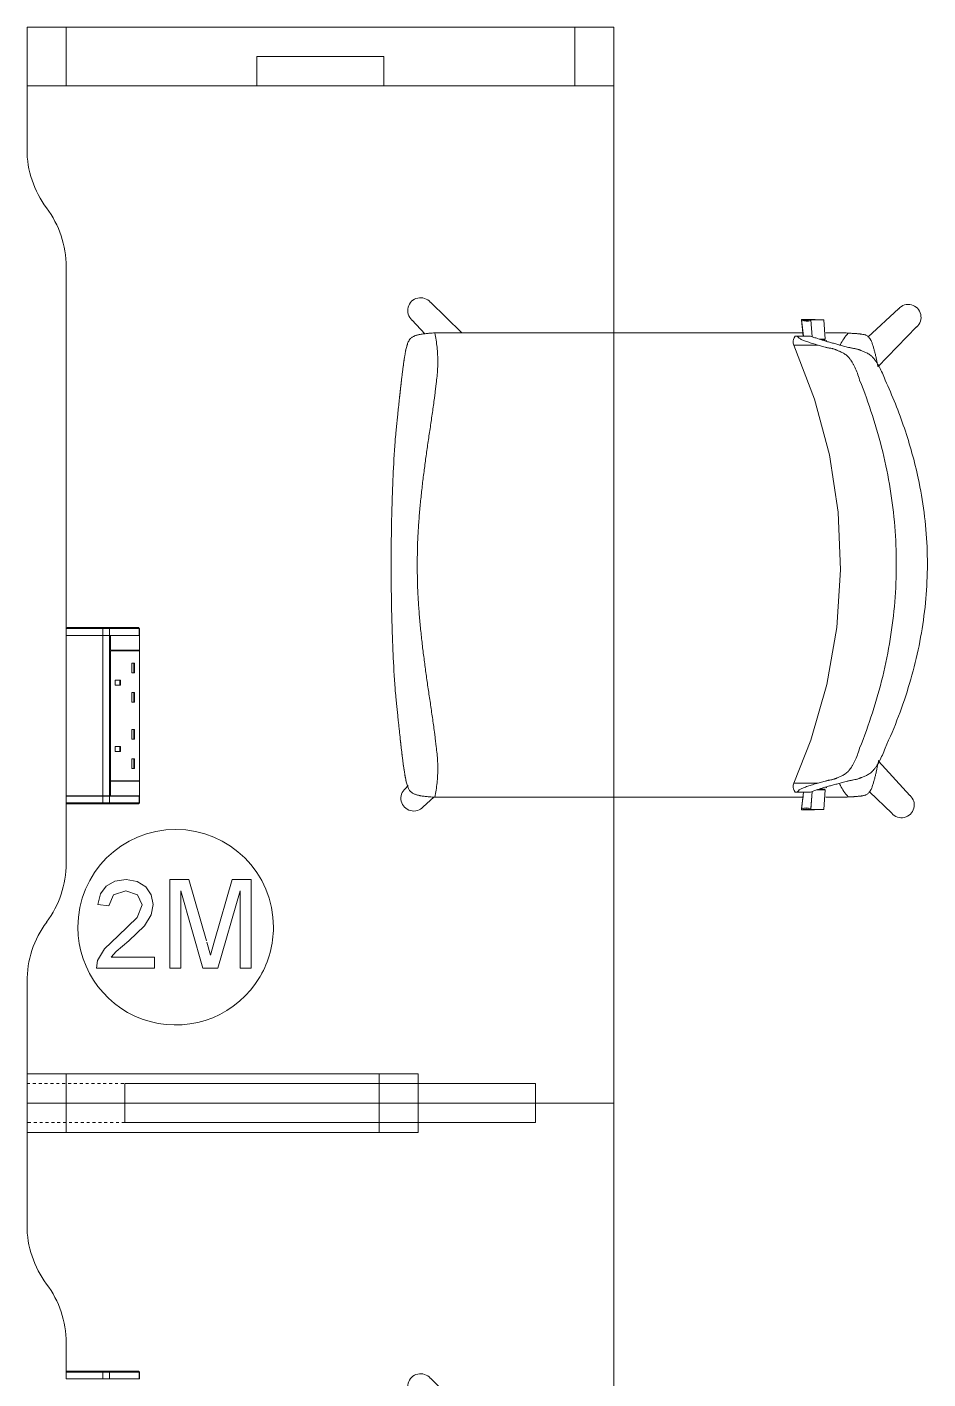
# Model space of a CAD drawing. Header units: millimetres. Extents: x 79795 to 317870, y -36033 to 97293.
# Drawn here: x 180700 to 181621, y 24656 to 26038 of the extents above; entities that cross this region are included whole.
import ezdxf

# ---------------------------------------------------------------- set-up
doc = ezdxf.new("R2010")
doc.units = ezdxf.units.MM
doc.header["$MEASUREMENT"] = 0
doc.linetypes.add('Dash', pattern=[6, 3, -3])
doc.layers.add('I-FURN', color=8, linetype='CONTINUOUS', lineweight=9)
doc.layers.add('I-FURN-HDLN', color=8, linetype='Dash', lineweight=9)

msp = doc.modelspace()

# ---------------------------------------------------------------- linework, layer by layer
at = {"layer": 'I-FURN'}
for p, q in [((180699.9, 26037.6), (181299.9, 26037.6)), ((180739.9, 26037.6), (180699.9, 26037.6)), ((180699.9, 25977.6), (180699.9, 26037.6)), ((180699.9, 25977.6), (180699.9, 26037.6)), ((181299.9, 26037.6), (180699.9, 26037.6)), ((180699.9, 26037.6), (180699.9, 25912.6)), ((180699.9, 25912.6), (180699.9, 26037.6)), ((180699.9, 26037.6), (181299.9, 26037.6)), ((181259.9, 26037.6), (180739.9, 26037.6)), ((180739.9, 25977.6), (180739.9, 26037.6)), ((180739.9, 25977.6), (180739.9, 26037.6)), ((181299.9, 26037.6), (181259.9, 26037.6)), ((181259.9, 25977.6), (181259.9, 26037.6)), ((181259.9, 25977.6), (181259.9, 26037.6)), ((181299.9, 26037.6), (181299.9, 25977.6)), ((181299.9, 25977.6), (181299.9, 26037.6)), ((181299.9, 24937.6), (181299.9, 26037.6)), ((181299.9, 26037.6), (181299.9, 24937.6)), ((180934.9, 26007.6), (181064.9, 26007.6)), ((180934.9, 25977.6), (180934.9, 26007.6)), ((181064.9, 26007.6), (180934.9, 26007.6)), ((180934.9, 25977.6), (180934.9, 26007.6)), ((181064.9, 26007.6), (181064.9, 25977.6)), ((181064.9, 25977.6), (181064.9, 26007.6)), ((180934.9, 25977.6), (180699.9, 25977.6)), ((180699.9, 25977.6), (180739.9, 25977.6)), ((180739.9, 25977.6), (181259.9, 25977.6)), ((181064.9, 25977.6), (180934.9, 25977.6)), ((181299.9, 25977.6), (181064.9, 25977.6)), ((181260.6, 25977.6), (181299.9, 25977.6)), ((180739.9, 25792.6), (180739.9, 25422.6)), ((180739.9, 25422.6), (180739.9, 25792.6)), ((181144.6, 25724.9), (181112.3, 25756.3)), ((181591.2, 25749.7), (181559.7, 25720.7)), ((181093.6, 25738.1), (181106.6, 25723.9)), ((181491.7, 25738.7), (181493.7, 25721.5)), ((181505, 25738.7), (181491.7, 25738.7)), ((181491.7, 25737.8), (181493.6, 25721.5)), ((181502.6, 25721), (181501.4, 25738.4)), ((181501.4, 25738.4), (181514.7, 25738.4)), ((181514.7, 25738.4), (181516.1, 25718.5)), ((181116.3, 25724.9), (181116.9, 25724.9)), ((181485.4, 25721.5), (181484.3, 25720)), ((181487.5, 25721.5), (181501.1, 25721.5)), ((181570, 25690.3), (181609.4, 25731)), ((181483.6, 25718.3), (181483.3, 25716.8)), ((181483.3, 25716.8), (181483.3, 25714.5)), ((181483.3, 25714.5), (181483.9, 25712.4)), ((181484.3, 25720), (181483.6, 25718.3)), ((181483.9, 25712.4), (181505.1, 25657.3)), ((181516.1, 25718.5), (181510.2, 25718.5)), ((181516.1, 25717.5), (181513.1, 25717.5)), ((181505.1, 25657.3), (181520.3, 25600.2)), ((181520.3, 25600.2), (181529.2, 25541.7)), ((181529.2, 25541.7), (181531.8, 25482.6)), ((181531.8, 25482.6), (181528, 25423.6)), ((180739.9, 25422.6), (180739.9, 25415.6)), ((180739.9, 25422.6), (180777.4, 25422.6)), ((180739.9, 25422.6), (180739.9, 25415.6)), ((180740.9, 25423.6), (180740.9, 25423.6)), ((180778, 25423.6), (180740.9, 25423.6)), ((180740.9, 25423.6), (180744.9, 25423.6)), ((180744.9, 25422.6), (180744.9, 25423.6)), ((180744.9, 25423.6), (180783.5, 25423.6)), ((180777.4, 25422.6), (180784.3, 25422.6)), ((180777.4, 25422.6), (180777.4, 25415.6)), ((180783.5, 25423.6), (180778, 25423.6)), ((180813.8, 25423.6), (180783.5, 25423.6)), ((180813.8, 25423.6), (180783.5, 25423.6)), ((180784.3, 25422.6), (180814.6, 25422.6)), ((180784.3, 25422.6), (180784.3, 25415.6)), ((180814.4, 25423.3), (180814.4, 25423.3)), ((180814.6, 25422.6), (180814.8, 25422.6)), ((180814.6, 25422.6), (180814.6, 25415.6)), ((180814.8, 25415.6), (180814.8, 25422.6)), ((180814.8, 25415.6), (180814.8, 25422.6)), ((180814.8, 25415.6), (180814.8, 25422.6)), ((181528, 25423.6), (181517.8, 25365.4)), ((180739.9, 25415.6), (180777.4, 25415.6)), ((180739.9, 25415.4), (180739.9, 25251.5)), ((180739.9, 25251.5), (180739.9, 25415.4)), ((180777.4, 25415.4), (180739.9, 25415.4)), ((180777.4, 25415.6), (180784.3, 25415.6)), ((180777.4, 25251.5), (180777.4, 25415.4)), ((180784.3, 25415.4), (180777.4, 25415.4)), ((180785.1, 25415.5), (180782.7, 25415.5)), ((180784.3, 25415.6), (180814.6, 25415.6)), ((180784.3, 25251.5), (180784.3, 25415.4)), ((180784.3, 25415.4), (180784.9, 25415.4)), ((180784.9, 25415.4), (180784.9, 25400.5)), ((180785.1, 25400.5), (180785.1, 25415.5)), ((180785.1, 25415.5), (180815, 25415.5)), ((180814.6, 25415.6), (180814.8, 25415.6)), ((180814.8, 25251.5), (180814.8, 25415.4)), ((180815, 25415.5), (180815, 25400.5)), ((180784.9, 25400), (180784.9, 25267)), ((180815, 25400.5), (180785.1, 25400.5)), ((180785.1, 25267), (180785.1, 25400)), ((180815, 25400), (180785.1, 25400)), ((180814.6, 25400.5), (180814.6, 25400)), ((180815, 25400), (180815, 25267)), ((180809.9, 25387.4), (180807.1, 25387.4)), ((180807.1, 25377.4), (180807.1, 25387.4)), ((180809.9, 25377.4), (180807.1, 25377.4)), ((180809.2, 25377.4), (180809.2, 25387.4)), ((180809.9, 25377.4), (180809.9, 25387.4)), ((180795.6, 25369.9), (180789.9, 25369.9)), ((180789.9, 25364.9), (180789.9, 25369.9)), ((180795.6, 25364.9), (180789.9, 25364.9)), ((180794.9, 25364.9), (180794.9, 25369.9)), ((180795.6, 25364.9), (180795.6, 25369.9)), ((181517.8, 25365.4), (181501.4, 25308.6)), ((180809.9, 25357.4), (180807.1, 25357.4)), ((180807.1, 25347.4), (180807.1, 25357.4)), ((180809.9, 25347.4), (180807.1, 25347.4)), ((180809.2, 25347.4), (180809.2, 25357.4)), ((180809.9, 25347.4), (180809.9, 25357.4)), ((180809.9, 25319.6), (180807.1, 25319.6)), ((180807.1, 25309.6), (180807.1, 25319.6)), ((180809.2, 25309.6), (180809.2, 25319.6)), ((180809.9, 25309.6), (180809.9, 25319.6)), ((180809.9, 25309.6), (180807.1, 25309.6)), ((181501.4, 25308.6), (181483.9, 25264.7)), ((180789.9, 25302.1), (180789.9, 25297.1)), ((180795.6, 25302.1), (180789.9, 25302.1)), ((180789.9, 25297.1), (180795.6, 25297.1)), ((180794.9, 25297.1), (180794.9, 25302.1)), ((180795.6, 25297.1), (180795.6, 25302.1)), ((180809.9, 25289.6), (180807.1, 25289.6)), ((180807.1, 25279.6), (180807.1, 25289.6)), ((180809.9, 25279.6), (180807.1, 25279.6)), ((180809.2, 25279.6), (180809.2, 25289.6)), ((180809.9, 25279.6), (180809.9, 25289.6)), ((181602.7, 25252), (181570.5, 25287.1)), ((180784.9, 25266.5), (180784.9, 25251.5)), ((180815, 25267), (180785.1, 25267)), ((180785.1, 25251.5), (180785.1, 25266.5)), ((180785.1, 25266.5), (180815, 25266.5)), ((180814.6, 25267), (180814.6, 25266.5)), ((180815, 25266.5), (180815, 25251.5)), ((181483.3, 25262.6), (181483.9, 25264.7)), ((180739.9, 25251.5), (180777.4, 25251.5)), ((180739.9, 25251.4), (180739.9, 25244.4)), ((180739.9, 25244.4), (180739.9, 25251.4)), ((180777.4, 25251.4), (180739.9, 25251.4)), ((180777.4, 25251.5), (180784.3, 25251.5)), ((180777.4, 25244.4), (180777.4, 25251.4)), ((180784.3, 25251.4), (180777.4, 25251.4)), ((180784.9, 25251.5), (180784.3, 25251.5)), ((180784.3, 25244.4), (180784.3, 25251.4)), ((180814.6, 25251.4), (180784.3, 25251.4)), ((180815, 25251.5), (180785.1, 25251.5)), ((180814.6, 25244.4), (180814.6, 25251.4)), ((180814.8, 25251.4), (180814.6, 25251.4)), ((180814.8, 25244.4), (180814.8, 25251.4)), ((180814.8, 25244.4), (180814.8, 25251.4)), ((180814.8, 25251.4), (180814.8, 25244.4)), ((181089.7, 25262.1), (181086.8, 25259.2)), ((181105, 25240.4), (181115.8, 25250.3)), ((181116.9, 25250.3), (181116.3, 25250.3)), ((181483.3, 25260.3), (181483.3, 25262.6)), ((181483.6, 25258.8), (181483.3, 25260.3)), ((181484.3, 25257.1), (181483.6, 25258.8)), ((181485.4, 25255.5), (181484.3, 25257.1)), ((181487.5, 25255.5), (181501.1, 25255.5)), ((181493.7, 25255.5), (181491.7, 25238.4)), ((181493.9, 25255.5), (181491.7, 25237.4)), ((181501.4, 25238.7), (181502.6, 25256.1)), ((181501.4, 25237.7), (181502.7, 25256.1)), ((181507.3, 25257.7), (181516.1, 25257.7)), ((181510.2, 25258.6), (181516.1, 25258.6)), ((181516.1, 25257.7), (181514.7, 25237.7)), ((181561.2, 25255.9), (181584, 25233.8)), ((180739.9, 25244.4), (180739.9, 25182.6)), ((180739.9, 25182.6), (180739.9, 25244.4)), ((180777.4, 25244.4), (180739.9, 25244.4)), ((180744.9, 25243.4), (180740.9, 25243.4)), ((180740.9, 25243.4), (180778, 25243.4)), ((180744.9, 25243.4), (180744.9, 25244.4)), ((180783.5, 25243.4), (180744.9, 25243.4)), ((180784.3, 25244.4), (180777.4, 25244.4)), ((180778, 25243.4), (180783.5, 25243.4)), ((180783.5, 25243.4), (180813.8, 25243.4)), ((180783.5, 25243.4), (180813.8, 25243.4)), ((180814.6, 25244.4), (180784.3, 25244.4)), ((180814.4, 25243.7), (180814.4, 25243.7)), ((180814.8, 25244.4), (180814.6, 25244.4)), ((181491.7, 25237.4), (181505, 25237.4)), ((181514.7, 25237.7), (181501.4, 25237.7)), ((180781, 25159.4), (180775.1, 25151.5)), ((180789.8, 25164.3), (180781, 25159.4)), ((180788.4, 25150.5), (180800.9, 25154.6)), ((180801.2, 25166), (180789.8, 25164.3)), ((180800.9, 25154.6), (180812.9, 25150.4)), ((180812.6, 25164.1), (180801.2, 25166)), ((180821.4, 25158.7), (180812.6, 25164.1)), ((180827, 25150.6), (180821.4, 25158.7)), ((180865.2, 25166), (180845.8, 25166)), ((180845.8, 25166), (180845.8, 25075.5)), ((180857.1, 25075.5), (180857.1, 25154.6)), ((180857.1, 25154.6), (180879.8, 25075.5)), ((180883.4, 25103.3), (180865.2, 25166)), ((180909.7, 25166), (180891.5, 25103.3)), ((180895.1, 25075.5), (180917.8, 25154.6)), ((180929.1, 25166), (180909.7, 25166)), ((180917.8, 25154.6), (180917.8, 25075.5)), ((180929.1, 25075.5), (180929.1, 25166)), ((180775.1, 25151.5), (180772.3, 25140.5)), ((180772.3, 25140.5), (180783.6, 25139.1)), ((180783.6, 25139.1), (180788.4, 25150.5)), ((180817.5, 25140.1), (180812.7, 25127.3)), ((180812.9, 25150.4), (180817.5, 25140.1)), ((180826.8, 25130), (180828.8, 25140.7)), ((180828.8, 25140.7), (180827, 25150.6)), ((180812.7, 25127.3), (180793.1, 25108.4)), ((180820.2, 25118.9), (180826.8, 25130)), ((180804, 25103.5), (180820.2, 25118.9)), ((180793.1, 25108.4), (180779, 25095.3)), ((180791, 25092.6), (180804, 25103.5)), ((180887.5, 25088.9), (180883.7, 25102.2)), ((180891.5, 25103.3), (180887.5, 25088.9)), ((180779, 25095.3), (180772.1, 25083.3)), ((180785.9, 25086.8), (180791, 25092.6)), ((180830.3, 25086.8), (180785.9, 25086.8)), ((180830.3, 25075.5), (180830.3, 25086.8)), ((180772.1, 25083.3), (180770.9, 25075.5)), ((180770.9, 25075.5), (180830.3, 25075.5)), ((180845.8, 25075.5), (180857.1, 25075.5)), ((180879.8, 25075.5), (180895.1, 25075.5)), ((180917.8, 25075.5), (180929.1, 25075.5)), ((180699.9, 25061.5), (180699.9, 24937.6)), ((180699.9, 24937.6), (180699.9, 25061.5)), ((180739.9, 24967.6), (180699.9, 24967.6)), ((180699.9, 24967.6), (181099.9, 24967.6)), ((180699.9, 24907.6), (180699.9, 24967.6)), ((180699.9, 24907.6), (180699.9, 24967.6)), ((181059.9, 24967.6), (180739.9, 24967.6)), ((180739.9, 24907.6), (180739.9, 24967.6)), ((180739.9, 24907.6), (180739.9, 24967.6)), ((181099.9, 24967.6), (181059.9, 24967.6)), ((181059.9, 24957.6), (181059.9, 24967.6)), ((181059.9, 24907.6), (181059.9, 24967.6)), ((181099.9, 24957.6), (181099.9, 24967.6)), ((181099.9, 24967.6), (181099.9, 24907.6)), ((180799.9, 24957.6), (180799.9, 24917.6)), ((181099.9, 24957.6), (180799.9, 24957.6)), ((181219.9, 24957.6), (181099.9, 24957.6)), ((181219.9, 24917.6), (181219.9, 24957.6)), ((181299.9, 24937.6), (180699.9, 24937.6)), ((180699.9, 24937.6), (180699.9, 24812.6)), ((180699.9, 24812.6), (180699.9, 24937.6)), ((180699.9, 24937.6), (181299.9, 24937.6)), ((180699.9, 24937.6), (181299.9, 24937.6)), ((181299.9, 24937.6), (180699.9, 24937.6)), ((181299.9, 23837.6), (181299.9, 24937.6)), ((181299.9, 24937.6), (181299.9, 23837.6)), ((181099.9, 24907.6), (180699.9, 24907.6)), ((180699.9, 24907.6), (180739.9, 24907.6)), ((180739.9, 24907.6), (181059.9, 24907.6)), ((180799.9, 24917.6), (181099.9, 24917.6)), ((181059.9, 24907.6), (181059.9, 24917.6)), ((181059.9, 24907.6), (181099.9, 24907.6)), ((181099.9, 24907.6), (181099.9, 24917.6)), ((181099.9, 24917.6), (181219.9, 24917.6)), ((180739.9, 24692.6), (180739.9, 24662.6)), ((180739.9, 24662.6), (180739.9, 24692.6)), ((180739.9, 24662.6), (180739.9, 24655.6)), ((180739.9, 24662.6), (180777.4, 24662.6)), ((180739.9, 24662.6), (180739.9, 24655.6)), ((180740.9, 24663.6), (180740.9, 24663.6)), ((180778, 24663.6), (180740.9, 24663.6)), ((180740.9, 24663.6), (180744.9, 24663.6)), ((180744.9, 24662.6), (180744.9, 24663.6)), ((180744.9, 24663.6), (180783.5, 24663.6)), ((180777.4, 24662.6), (180784.3, 24662.6)), ((180777.4, 24662.6), (180777.4, 24655.6)), ((180783.5, 24663.6), (180778, 24663.6)), ((180813.8, 24663.6), (180783.5, 24663.6)), ((180813.8, 24663.6), (180783.5, 24663.6)), ((180784.3, 24662.6), (180814.6, 24662.6)), ((180784.3, 24662.6), (180784.3, 24655.6)), ((180814.4, 24663.3), (180814.4, 24663.3)), ((180814.6, 24662.6), (180814.8, 24662.6)), ((180814.6, 24662.6), (180814.6, 24655.6)), ((180814.8, 24655.6), (180814.8, 24662.6)), ((180814.8, 24655.6), (180814.8, 24662.6)), ((180814.8, 24655.6), (180814.8, 24662.6)), ((181144.6, 24624.9), (181112.3, 24656.3)), ((180739.9, 24655.6), (180777.4, 24655.6)), ((180777.4, 24655.6), (180784.3, 24655.6)), ((180784.3, 24655.6), (180814.6, 24655.6)), ((180814.6, 24655.6), (180814.8, 24655.6))]:
    msp.add_line(p, q, dxfattribs=at)
at = {"layer": 'I-FURN', "flags": 128}
for points in [[(180739.9, 25422.6), (180739.9, 25422.6), (180739.9, 25422.6), (180739.9, 25422.7), (180739.9, 25422.7), (180739.9, 25422.8), (180739.9, 25422.8), (180740, 25422.8), (180740, 25422.9), (180740, 25422.9), (180740, 25423), (180740, 25423), (180740, 25423), (180740.1, 25423.1), (180740.1, 25423.1), (180740.1, 25423.1), (180740.1, 25423.2), (180740.1, 25423.2), (180740.2, 25423.2), (180740.2, 25423.3), (180740.2, 25423.3), (180740.3, 25423.3), (180740.3, 25423.3), (180740.3, 25423.4), (180740.3, 25423.4), (180740.4, 25423.4), (180740.4, 25423.4), (180740.4, 25423.4), (180740.5, 25423.5), (180740.5, 25423.5), (180740.6, 25423.5), (180740.6, 25423.5), (180740.6, 25423.5), (180740.7, 25423.5), (180740.7, 25423.5), (180740.8, 25423.5), (180740.8, 25423.6), (180740.8, 25423.6), (180740.9, 25423.6), (180740.9, 25423.6), (180740.9, 25423.6)], [(180778, 25423.6), (180775.2, 25423.6), (180772.5, 25423.6), (180769.9, 25423.6), (180767.3, 25423.6), (180764.9, 25423.6), (180762.6, 25423.6), (180760.3, 25423.6), (180758.2, 25423.6), (180756.2, 25423.6), (180754.3, 25423.6), (180752.5, 25423.6), (180750.8, 25423.6), (180749.3, 25423.6), (180747.9, 25423.6), (180746.6, 25423.6), (180745.4, 25423.6), (180744.4, 25423.6), (180743.4, 25423.6), (180742.7, 25423.6), (180742, 25423.6), (180741.5, 25423.6), (180741.1, 25423.6), (180740.9, 25423.6)], [(180740.9, 25423.6), (180740.9, 25423.6), (180740.9, 25423.6), (180740.9, 25423.6), (180741, 25423.6), (180741, 25423.6), (180741, 25423.6), (180741.1, 25423.6), (180741.1, 25423.6), (180741.2, 25423.6), (180741.2, 25423.6), (180741.3, 25423.6), (180741.4, 25423.6), (180741.4, 25423.6), (180741.5, 25423.6), (180741.6, 25423.6), (180741.7, 25423.6), (180741.8, 25423.6), (180741.9, 25423.6), (180742, 25423.6), (180742.1, 25423.6), (180742.3, 25423.6), (180742.4, 25423.6), (180742.5, 25423.6), (180742.6, 25423.6), (180742.8, 25423.6), (180742.9, 25423.6), (180743, 25423.6), (180743.2, 25423.6), (180743.3, 25423.6), (180743.5, 25423.6), (180743.6, 25423.6), (180743.8, 25423.6), (180743.9, 25423.6), (180744.1, 25423.6), (180744.2, 25423.6), (180744.4, 25423.6), (180744.6, 25423.6), (180744.7, 25423.6), (180744.9, 25423.6), (180744.9, 25423.6)], [(180783.5, 25423.6), (180783.4, 25423.6), (180783.3, 25423.6), (180783.2, 25423.6), (180783.1, 25423.6), (180783, 25423.6), (180782.8, 25423.6), (180782.7, 25423.6), (180782.6, 25423.6), (180782.5, 25423.6), (180782.3, 25423.6), (180782.2, 25423.6), (180782.1, 25423.6), (180781.9, 25423.6), (180781.8, 25423.6), (180781.6, 25423.6), (180781.5, 25423.6), (180781.3, 25423.6), (180781.2, 25423.6), (180781, 25423.6), (180780.8, 25423.6), (180780.7, 25423.6), (180780.5, 25423.6), (180780.4, 25423.6), (180780.2, 25423.6), (180780.1, 25423.6), (180779.9, 25423.6), (180779.7, 25423.6), (180779.6, 25423.6), (180779.4, 25423.6), (180779.3, 25423.6), (180779.1, 25423.6), (180779, 25423.6), (180778.8, 25423.6), (180778.7, 25423.6), (180778.5, 25423.6), (180778.4, 25423.6), (180778.2, 25423.6), (180778.1, 25423.6), (180778, 25423.6)], [(180814.6, 25423.1), (180814.6, 25423), (180814.7, 25423), (180814.7, 25423), (180814.7, 25422.9), (180814.7, 25422.9), (180814.7, 25422.9), (180814.7, 25422.8), (180814.7, 25422.8), (180814.8, 25422.7), (180814.8, 25422.7), (180814.8, 25422.7), (180814.8, 25422.6), (180814.8, 25422.6), (180814.8, 25422.6)], [(180740.9, 25243.4), (180740.9, 25243.4), (180740.8, 25243.4), (180740.8, 25243.4), (180740.8, 25243.5), (180740.7, 25243.5), (180740.7, 25243.5), (180740.6, 25243.5), (180740.6, 25243.5), (180740.6, 25243.5), (180740.5, 25243.5), (180740.5, 25243.5), (180740.5, 25243.6), (180740.4, 25243.6), (180740.4, 25243.6), (180740.4, 25243.6), (180740.3, 25243.6), (180740.3, 25243.7), (180740.3, 25243.7), (180740.2, 25243.7), (180740.2, 25243.7), (180740.2, 25243.8), (180740.1, 25243.8), (180740.1, 25243.8), (180740.1, 25243.9), (180740.1, 25243.9), (180740.1, 25243.9), (180740, 25244), (180740, 25244), (180740, 25244), (180740, 25244.1), (180740, 25244.1), (180740, 25244.2), (180740, 25244.2), (180739.9, 25244.2), (180739.9, 25244.3), (180739.9, 25244.3), (180739.9, 25244.4), (180739.9, 25244.4), (180739.9, 25244.4), (180739.9, 25244.4)], [(180744.9, 25243.4), (180744.8, 25243.4), (180744.6, 25243.4), (180744.4, 25243.4), (180744.3, 25243.4), (180744.1, 25243.4), (180744, 25243.4), (180743.8, 25243.4), (180743.7, 25243.4), (180743.5, 25243.4), (180743.4, 25243.4), (180743.2, 25243.4), (180743.1, 25243.4), (180742.9, 25243.4), (180742.8, 25243.4), (180742.7, 25243.4), (180742.5, 25243.4), (180742.4, 25243.4), (180742.3, 25243.4), (180742.2, 25243.4), (180742.1, 25243.4), (180741.9, 25243.4), (180741.8, 25243.4), (180741.7, 25243.4), (180741.6, 25243.4), (180741.6, 25243.4), (180741.5, 25243.4), (180741.4, 25243.4), (180741.3, 25243.4), (180741.3, 25243.4), (180741.2, 25243.4), (180741.1, 25243.4), (180741.1, 25243.4), (180741, 25243.4), (180741, 25243.4), (180741, 25243.4), (180741, 25243.4), (180740.9, 25243.4), (180740.9, 25243.4), (180740.9, 25243.4)], [(180740.9, 25243.4), (180740.9, 25243.4), (180740.9, 25243.4)], [(180740.9, 25243.4), (180741.2, 25243.4), (180741.6, 25243.4), (180742.2, 25243.4), (180742.9, 25243.4), (180743.7, 25243.4), (180744.6, 25243.4), (180745.7, 25243.4), (180746.9, 25243.4), (180748.2, 25243.4), (180749.7, 25243.4), (180751.3, 25243.4), (180753, 25243.4), (180754.8, 25243.4), (180756.7, 25243.4), (180758.8, 25243.4), (180760.9, 25243.4), (180763.2, 25243.4), (180765.5, 25243.4), (180768, 25243.4), (180770.5, 25243.4), (180773.2, 25243.4), (180775.9, 25243.4), (180778, 25243.4)], [(180778, 25243.4), (180778.1, 25243.4), (180778.2, 25243.4), (180778.4, 25243.4), (180778.5, 25243.4), (180778.7, 25243.4), (180778.8, 25243.4), (180779, 25243.4), (180779.1, 25243.4), (180779.3, 25243.4), (180779.4, 25243.4), (180779.6, 25243.4), (180779.7, 25243.4), (180779.9, 25243.4), (180780.1, 25243.4), (180780.2, 25243.4), (180780.4, 25243.4), (180780.5, 25243.4), (180780.7, 25243.4), (180780.8, 25243.4), (180781, 25243.4), (180781.2, 25243.4), (180781.3, 25243.4), (180781.5, 25243.4), (180781.6, 25243.4), (180781.8, 25243.4), (180781.9, 25243.4), (180782.1, 25243.4), (180782.2, 25243.4), (180782.3, 25243.4), (180782.5, 25243.4), (180782.6, 25243.4), (180782.7, 25243.4), (180782.8, 25243.4), (180783, 25243.4), (180783.1, 25243.4), (180783.2, 25243.4), (180783.3, 25243.4), (180783.4, 25243.4), (180783.5, 25243.4)], [(180814.8, 25244.4), (180814.8, 25244.4), (180814.8, 25244.4), (180814.8, 25244.3), (180814.8, 25244.3), (180814.7, 25244.2), (180814.7, 25244.2), (180814.7, 25244.2), (180814.7, 25244.1), (180814.7, 25244.1), (180814.7, 25244.1), (180814.7, 25244), (180814.7, 25244), (180814.6, 25243.9)], [(180739.9, 24662.6), (180739.9, 24662.6), (180739.9, 24662.6), (180739.9, 24662.7), (180739.9, 24662.7), (180739.9, 24662.8), (180739.9, 24662.8), (180740, 24662.8), (180740, 24662.9), (180740, 24662.9), (180740, 24663), (180740, 24663), (180740, 24663), (180740.1, 24663.1), (180740.1, 24663.1), (180740.1, 24663.1), (180740.1, 24663.2), (180740.1, 24663.2), (180740.2, 24663.2), (180740.2, 24663.3), (180740.2, 24663.3), (180740.3, 24663.3), (180740.3, 24663.3), (180740.3, 24663.4), (180740.3, 24663.4), (180740.4, 24663.4), (180740.4, 24663.4), (180740.4, 24663.4), (180740.5, 24663.5), (180740.5, 24663.5), (180740.6, 24663.5), (180740.6, 24663.5), (180740.6, 24663.5), (180740.7, 24663.5), (180740.7, 24663.5), (180740.8, 24663.5), (180740.8, 24663.6), (180740.8, 24663.6), (180740.9, 24663.6), (180740.9, 24663.6), (180740.9, 24663.6)], [(180778, 24663.6), (180775.2, 24663.6), (180772.5, 24663.6), (180769.9, 24663.6), (180767.3, 24663.6), (180764.9, 24663.6), (180762.6, 24663.6), (180760.3, 24663.6), (180758.2, 24663.6), (180756.2, 24663.6), (180754.3, 24663.6), (180752.5, 24663.6), (180750.8, 24663.6), (180749.3, 24663.6), (180747.9, 24663.6), (180746.6, 24663.6), (180745.4, 24663.6), (180744.4, 24663.6), (180743.4, 24663.6), (180742.7, 24663.6), (180742, 24663.6), (180741.5, 24663.6), (180741.1, 24663.6), (180740.9, 24663.6)], [(180740.9, 24663.6), (180740.9, 24663.6), (180740.9, 24663.6), (180740.9, 24663.6), (180741, 24663.6), (180741, 24663.6), (180741, 24663.6), (180741.1, 24663.6), (180741.1, 24663.6), (180741.2, 24663.6), (180741.2, 24663.6), (180741.3, 24663.6), (180741.4, 24663.6), (180741.4, 24663.6), (180741.5, 24663.6), (180741.6, 24663.6), (180741.7, 24663.6), (180741.8, 24663.6), (180741.9, 24663.6), (180742, 24663.6), (180742.1, 24663.6), (180742.3, 24663.6), (180742.4, 24663.6), (180742.5, 24663.6), (180742.6, 24663.6), (180742.8, 24663.6), (180742.9, 24663.6), (180743, 24663.6), (180743.2, 24663.6), (180743.3, 24663.6), (180743.5, 24663.6), (180743.6, 24663.6), (180743.8, 24663.6), (180743.9, 24663.6), (180744.1, 24663.6), (180744.2, 24663.6), (180744.4, 24663.6), (180744.6, 24663.6), (180744.7, 24663.6), (180744.9, 24663.6), (180744.9, 24663.6)], [(180783.5, 24663.6), (180783.4, 24663.6), (180783.3, 24663.6), (180783.2, 24663.6), (180783.1, 24663.6), (180783, 24663.6), (180782.8, 24663.6), (180782.7, 24663.6), (180782.6, 24663.6), (180782.5, 24663.6), (180782.3, 24663.6), (180782.2, 24663.6), (180782.1, 24663.6), (180781.9, 24663.6), (180781.8, 24663.6), (180781.6, 24663.6), (180781.5, 24663.6), (180781.3, 24663.6), (180781.2, 24663.6), (180781, 24663.6), (180780.8, 24663.6), (180780.7, 24663.6), (180780.5, 24663.6), (180780.4, 24663.6), (180780.2, 24663.6), (180780.1, 24663.6), (180779.9, 24663.6), (180779.7, 24663.6), (180779.6, 24663.6), (180779.4, 24663.6), (180779.3, 24663.6), (180779.1, 24663.6), (180779, 24663.6), (180778.8, 24663.6), (180778.7, 24663.6), (180778.5, 24663.6), (180778.4, 24663.6), (180778.2, 24663.6), (180778.1, 24663.6), (180778, 24663.6)], [(180814.6, 24663.1), (180814.6, 24663), (180814.7, 24663), (180814.7, 24663), (180814.7, 24662.9), (180814.7, 24662.9), (180814.7, 24662.9), (180814.7, 24662.8), (180814.7, 24662.8), (180814.8, 24662.7), (180814.8, 24662.7), (180814.8, 24662.7), (180814.8, 24662.6), (180814.8, 24662.6), (180814.8, 24662.6)]]:
    msp.add_lwpolyline(points, dxfattribs=at)
at = {"layer": 'I-FURN'}
for centre, radius, start, end in [((180799.9, 25912.6), 100, 180, 216.8699), ((180799.9, 25912.6), 100, 180, 216.8699), ((180639.9, 25792.6), 100, 0, 36.8699), ((180639.9, 25792.6), 100, 0, 36.8699), ((181102.3, 25747.8), 13.1, 40.3941, 228.0104), ((181600.9, 25740.9), 13.1, 310.4176, 138.0338), ((181095.3, 25249.2), 13.1, 130.3707, 317.9869), ((181594, 25242.3), 13.1, 220.3941, 48.0104), ((180851.9, 25117.4), 100, 0, 180), ((180639.9, 25182.6), 100, 323.1301, 0), ((180639.9, 25182.6), 100, 323.1301, 0), ((180800, 25062.6), 100, 143.1301, 180.6256), ((180800, 25062.6), 100, 143.1301, 180.6256), ((180851.9, 25117.4), 100, 180, 329.6476), ((180851.9, 25117.4), 100, 345, 0), ((180851.9, 25117.4), 100, 330, 344.9111), ((180799.9, 24812.6), 100, 180, 216.8699), ((180799.9, 24812.6), 100, 180, 216.8699), ((180639.9, 24692.6), 100, 0, 36.8699), ((180639.9, 24692.6), 100, 0, 36.8699), ((181102.3, 24647.8), 13.1, 40.3941, 228.0104)]:
    msp.add_arc(centre, radius, start, end, dxfattribs=at)
for centre, major_axis, ratio, start_param, end_param in [((181497.1, 25755.2), (0, -17.4), 0.978487, 5.960696, 6.540192), ((181497.1, 25754.3), (0, -17.4), 0.978487, 5.960696, 6.540192), ((181510.4, 25755.2), (0, -17.4), 0.978487, 5.960696, 6.044337), ((180740.9, 25422.6), (0, 1), 0.998113, 0, 1.570796), ((180778, 25422.6), (0, 1), 0.56467, 0, 1.570796), ((180783.5, 25422.6), (0, 1), 0.819152, 4.712389, 6.283185), ((180813.8, 25422.6), (0, 1), 0.819152, 4.712389, 6.283185), ((180740.9, 25244.4), (0, 1), 0.998113, 1.570796, 3.141593), ((180778, 25244.4), (0, 1), 0.56467, 1.570796, 3.141593), ((180783.5, 25244.4), (0, 1), 0.819152, 3.141593, 4.712389), ((180813.8, 25244.4), (0, -1), 0.819152, 0, 1.570796), ((181497.1, 25221.9), (0, -17.4), 0.978487, 2.884586, 3.464082), ((181497.1, 25220.9), (0, -17.4), 0.978487, 2.884586, 3.464082), ((181510.4, 25220.9), (0, -17.4), 0.978487, 3.380441, 3.464082), ((180740.9, 24662.6), (0, 1), 0.998113, 0, 1.570796), ((180778, 24662.6), (0, 1), 0.56467, 0, 1.570796), ((180783.5, 24662.6), (0, 1), 0.819152, 4.712389, 6.283185), ((180813.8, 24662.6), (0, 1), 0.819152, 4.712389, 6.283185)]:
    msp.add_ellipse(centre, major_axis=major_axis, ratio=ratio, start_param=start_param, end_param=end_param, dxfattribs=at)
for points, knots in [([(181076.2, 25613.9), (181076.5, 25617.1), (181077, 25621.8), (181077.6, 25627.9), (181078, 25632.4), (181078.5, 25636.7), (181078.9, 25640.8), (181079.3, 25645), (181079.8, 25649.4), (181080.3, 25654.2), (181080.8, 25659.1), (181081.4, 25663.9), (181081.9, 25668.6), (181082.4, 25673), (181082.8, 25677), (181083.3, 25680.5), (181083.6, 25683.4), (181083.9, 25685.7), (181084.2, 25688), (181084.5, 25690.7), (181085, 25694), (181085.5, 25697.5), (181085.9, 25700.1), (181086.2, 25701.7), (181086.4, 25702.9), (181086.6, 25704.1), (181086.9, 25705.7), (181087.3, 25707.8), (181087.9, 25710.1), (181088.7, 25713), (181089.5, 25715.4), (181090.4, 25717), (181090.9, 25717.8), (181091.3, 25718.4), (181091.8, 25718.9), (181092.4, 25719.5), (181093.6, 25720.5), (181095.3, 25721.4), (181097.3, 25722.2), (181098.9, 25722.7), (181100.8, 25723.2), (181103.4, 25723.6), (181106.9, 25724.1), (181111, 25724.5), (181114.4, 25724.8), (181115.8, 25724.9), (181116.3, 25724.9)], [0, 0, 0, 0, 0.0625, 0.09375, 0.125, 0.15625, 0.1875, 0.21875, 0.25, 0.28125, 0.3125, 0.34375, 0.375, 0.40625, 0.4375, 0.46875, 0.484375, 0.5, 0.515625, 0.53125, 0.5625, 0.59375, 0.609375, 0.617188, 0.625, 0.632812, 0.640625, 0.65625, 0.671875, 0.6875, 0.71875, 0.734375, 0.742188, 0.75, 0.757812, 0.765625, 0.78125, 0.8125, 0.828125, 0.84375, 0.859375, 0.875, 0.90625, 0.9375, 0.96875, 1, 1, 1, 1]), ([(181100.3, 25723), (181099.8, 25722.9), (181098.6, 25722.6), (181097, 25722.1), (181095.7, 25721.6), (181094.9, 25721.2), (181094.8, 25721.1)], [0.11388456, 0.11388456, 0.11388456, 0.11388456, 0.125, 0.14285714, 0.16071429, 0.16623382, 0.16623382, 0.16623382, 0.16623382]), ([(181098.9, 25487.6), (181098.9, 25497.6), (181099.3, 25512.7), (181100.5, 25532.8), (181101.8, 25547.8), (181103.3, 25562.7), (181105.1, 25577.7), (181107, 25592.1), (181109, 25606.5), (181110.8, 25618.9), (181112.3, 25628.8), (181113.4, 25636.2), (181114.4, 25643.6), (181115.5, 25651), (181116.3, 25657.1), (181117, 25662), (181117.4, 25665.7), (181117.8, 25669.4), (181118.4, 25674.4), (181119.2, 25680.6), (181119.7, 25686.8), (181119.9, 25691.8), (181120, 25695.5), (181119.9, 25699.2), (181119.7, 25704.1), (181119, 25712.7), (181117.8, 25720), (181116.9, 25724.9)], [0, 0, 0, 0, 0.125, 0.1875, 0.25, 0.3125, 0.375, 0.4375, 0.5, 0.5625, 0.59375, 0.625, 0.65625, 0.6875, 0.71875, 0.734375, 0.75, 0.765625, 0.78125, 0.8125, 0.84375, 0.859375, 0.875, 0.890625, 0.90625, 0.9375, 1, 1, 1, 1]), ([(181116.9, 25724.9), (181127.1, 25724.9), (181142, 25724.9), (181161.7, 25724.9), (181176.5, 25724.9), (181191.2, 25724.9), (181205.8, 25724.9), (181218.1, 25724.9), (181228.1, 25724.9), (181235.7, 25724.9), (181243.3, 25724.9), (181253.4, 25724.9), (181265.9, 25724.9), (181278.3, 25724.9), (181288.4, 25724.9), (181294.8, 25724.9), (181298.7, 25724.9), (181300, 25724.9)], [-1, -1, -1, -1, -0.9285714, -0.8928571, -0.8571429, -0.8214286, -0.7857143, -0.75, -0.7321429, -0.7142857, -0.6964286, -0.6785714, -0.6428571, -0.6071429, -0.5892857, -0.5714286, -0.5621337, -0.5621337, -0.5621337, -0.5621337]), ([(181300, 25724.9), (181301.2, 25724.9), (181305, 25724.9), (181313.7, 25724.9), (181326.2, 25724.9), (181341.2, 25724.9), (181356.4, 25724.9), (181371.5, 25724.9), (181386.4, 25724.9), (181398.8, 25724.9), (181408.9, 25724.9), (181416.5, 25724.9), (181424.1, 25724.9), (181434, 25724.9), (181446.2, 25724.9), (181458.6, 25724.9), (181468.7, 25724.9), (181476.4, 25724.9), (181484.2, 25724.9), (181490.1, 25724.9), (181493.3, 25724.9), (181494, 25724.9)], [-0.5621337, -0.5621337, -0.5621337, -0.5621337, -0.5535714, -0.5357143, -0.5, -0.4642857, -0.4285714, -0.3928571, -0.3571429, -0.3214286, -0.3035714, -0.2857143, -0.2678571, -0.25, -0.2142857, -0.1785714, -0.1607143, -0.1428571, -0.125, -0.1071429, -0.1022726, -0.1022726, -0.1022726, -0.1022726]), ([(181487.5, 25721.5), (181486.9, 25721.5), (181486.1, 25721.5), (181485.5, 25721.5), (181485.4, 25721.5), (181486, 25721.5), (181486.8, 25721.5), (181487.1, 25721.5)], [0, 0, 0, 0, 0.125, 0.25, 0.375, 0.5, 0.5828112, 0.5828112, 0.5828112, 0.5828112]), ([(181539.5, 25724.7), (181537.9, 25722.8), (181535, 25719), (181532.5, 25714.8), (181531.3, 25712.4), (181531.1, 25712.1)], [0, 0, 0, 0, 0.02777778, 0.05555556, 0.06066679, 0.06066679, 0.06066679, 0.06066679]), ([(181539.5, 25724.7), (181540.5, 25724.7), (181542.2, 25724.6), (181544.1, 25724.4), (181545.2, 25724.4), (181546.1, 25724.3), (181546.9, 25724.3), (181547.9, 25724.2), (181549.1, 25724.1), (181550.3, 25724), (181551.2, 25723.9), (181551.7, 25723.8), (181552.1, 25723.8), (181552.5, 25723.7), (181553, 25723.7), (181553.9, 25723.5), (181555.1, 25723.3), (181556.5, 25723), (181557.7, 25722.6), (181558.9, 25721.9), (181560.1, 25721), (181561, 25720.1), (181561.6, 25719.2), (181562.1, 25718.5), (181562.5, 25717.8), (181563, 25716.8), (181563.6, 25715.5), (181564.2, 25713.8), (181564.8, 25712.1), (181565.3, 25710.3), (181565.8, 25708.7), (181566.2, 25707.2), (181566.7, 25705.5), (181567.1, 25703.7), (181567.7, 25701.2), (181568.7, 25696.8), (181569.6, 25693), (181570, 25690.7)], [0, 0, 0, 0, 0.0625, 0.09375, 0.109375, 0.125, 0.140625, 0.15625, 0.1875, 0.21875, 0.234375, 0.242188, 0.25, 0.257812, 0.265625, 0.28125, 0.3125, 0.34375, 0.375, 0.40625, 0.4375, 0.46875, 0.484375, 0.5, 0.515625, 0.53125, 0.5625, 0.59375, 0.625, 0.65625, 0.6875, 0.71875, 0.75, 0.78125, 0.8125, 0.875, 1, 1, 1, 1]), ([(181088.8, 25713.1), (181088.7, 25712.9), (181088.5, 25712.2), (181088.1, 25710.8), (181087.6, 25709), (181087.2, 25707.1), (181086.9, 25705.9), (181086.8, 25705.3)], [0.2634642, 0.2634642, 0.2634642, 0.2634642, 0.26785714, 0.28571429, 0.30357143, 0.32142857, 0.33764593, 0.33764593, 0.33764593, 0.33764593]), ([(181484.5, 25712.4), (181484.8, 25712.4), (181485.4, 25712.4), (181487.4, 25712.4), (181491.3, 25712.4), (181498.5, 25712.4), (181505.1, 25712.4), (181508.8, 25712.4)], [0.4444444, 0.4444444, 0.4444444, 0.4444444, 0.5138889, 0.5833333, 0.7222222, 0.8611111, 1, 1, 1, 1]), ([(181508.3, 25719.1), (181510.2, 25718.4), (181513.4, 25717.4), (181518.4, 25715.9), (181522.5, 25714.8), (181526.7, 25713.7), (181531.2, 25712.5), (181535.3, 25711.4), (181538.6, 25710.5), (181540.8, 25709.9), (181542.5, 25709.6), (181544.2, 25709.2), (181545.9, 25709), (181547.6, 25708.6), (181549, 25708.3), (181550.1, 25707.9), (181551, 25707.6), (181551.5, 25707.4), (181551.8, 25707.2), (181552.2, 25707.1), (181552.7, 25706.9), (181553.6, 25706.5), (181555, 25706), (181556.6, 25705.3), (181558.3, 25704.5), (181560, 25703.6), (181561.8, 25702.5), (181563.2, 25701.3), (181564.2, 25700.4), (181564.7, 25699.8), (181565.1, 25699.3), (181565.5, 25698.9), (181566.1, 25698.2), (181567, 25697), (181568.4, 25695.1), (181570, 25692.7), (181572, 25689), (181574.5, 25683.9), (181576.3, 25679.2), (181577.2, 25676.7)], [0, 0, 0, 0, 0.142857, 0.214286, 0.285714, 0.357143, 0.428571, 0.5, 0.535714, 0.571429, 0.589286, 0.607143, 0.642857, 0.660714, 0.678571, 0.696429, 0.705357, 0.709821, 0.714286, 0.71875, 0.723214, 0.732143, 0.75, 0.767857, 0.785714, 0.803571, 0.821429, 0.839286, 0.848214, 0.852679, 0.857143, 0.861607, 0.866071, 0.875, 0.892857, 0.910714, 0.928571, 0.964286, 1, 1, 1, 1]), ([(181551.2, 25676.7), (181550.5, 25679.2), (181549, 25683.8), (181546.8, 25688.9), (181545, 25692.5), (181543.6, 25694.9), (181542.4, 25696.8), (181541.5, 25698), (181541, 25698.7), (181540.6, 25699.2), (181540.3, 25699.6), (181539.7, 25700.2), (181538.8, 25701.2), (181537.4, 25702.4), (181535.7, 25703.6), (181534, 25704.5), (181532.3, 25705.4), (181530.7, 25706.1), (181529.4, 25706.6), (181528.5, 25707), (181528, 25707.2), (181527.7, 25707.4), (181527.3, 25707.5), (181526.9, 25707.7), (181526.1, 25708.1), (181525.1, 25708.4), (181523.9, 25708.7), (181522.4, 25709), (181521, 25709.3), (181519.5, 25709.5), (181518.3, 25709.8), (181517.1, 25710.1), (181515.5, 25710.6), (181512.7, 25711.3), (181510.4, 25712), (181508.8, 25712.4)], [0, 0, 0, 0, 0.0625, 0.125, 0.15625, 0.1875, 0.21875, 0.234375, 0.242188, 0.25, 0.257812, 0.265625, 0.28125, 0.3125, 0.34375, 0.375, 0.40625, 0.4375, 0.46875, 0.484375, 0.492188, 0.5, 0.507812, 0.515625, 0.53125, 0.5625, 0.59375, 0.625, 0.6875, 0.71875, 0.75, 0.78125, 0.8125, 0.875, 1, 1, 1, 1]), ([(181085.4, 25696.9), (181085.4, 25696.8), (181085.3, 25695.8), (181085, 25694), (181084.7, 25691.7), (181084.4, 25689.7), (181084.3, 25688.6), (181084.2, 25688.2)], [0.40654079, 0.40654079, 0.40654079, 0.40654079, 0.41071429, 0.42857143, 0.44642857, 0.46428571, 0.47431632, 0.47431632, 0.47431632, 0.47431632]), ([(181083.2, 25679.9), (181083.1, 25679.5), (181083, 25678.5), (181082.7, 25675.9), (181082.3, 25672.2), (181081.8, 25668.1), (181081.4, 25664.1), (181081.1, 25661.3), (181080.9, 25659.8)], [0.5447675, 0.5447675, 0.5447675, 0.5447675, 0.5535714, 0.5714286, 0.6071429, 0.6428571, 0.6785714, 0.7142857, 0.7142857, 0.7142857, 0.7142857]), ([(181551.2, 25300.4), (181556, 25312.3), (181564.8, 25336.5), (181578.9, 25386.1), (181589.2, 25449.8), (181589.2, 25527.3), (181578.9, 25591), (181564.8, 25640.6), (181556, 25664.7), (181551.2, 25676.7)], [-1, -1, -1, -1, -0.9, -0.8, -0.6, -0.4, -0.2, -0.1, 0, 0, 0, 0]), ([(181577.2, 25676.7), (181584.7, 25660.6), (181597.9, 25627.8), (181613.7, 25570.8), (181622.2, 25506.3), (181619, 25435.4), (181606.5, 25377.6), (181591.4, 25332.8), (181582.2, 25311.1), (181577.2, 25300.4)], [-1, -1, -1, -1, -0.863636, -0.727273, -0.545455, -0.363636, -0.181818, -0.090909, 0, 0, 0, 0]), ([(181076.2, 25361.3), (181075.4, 25373.3), (181074.4, 25391.3), (181073.6, 25412.3), (181073.2, 25424.3), (181072.9, 25433.3), (181072.7, 25442.3), (181072.5, 25451.4), (181072.4, 25460.4), (181072.2, 25469.4), (181072.2, 25478.5), (181072.2, 25487.6), (181072.2, 25496.7), (181072.2, 25505.7), (181072.4, 25514.8), (181072.5, 25523.8), (181072.7, 25532.8), (181072.9, 25541.9), (181073.2, 25550.9), (181073.6, 25562.9), (181074.4, 25583.9), (181075.4, 25601.9), (181076.2, 25613.9)], [0, 0, 0, 0, 0.142857, 0.214286, 0.25, 0.285714, 0.321429, 0.357143, 0.392857, 0.428571, 0.464286, 0.5, 0.535714, 0.571429, 0.607143, 0.642857, 0.678571, 0.714286, 0.75, 0.785714, 0.857143, 1, 1, 1, 1]), ([(181073.3, 25556.2), (181073.3, 25554.4), (181073.2, 25551.6), (181073.1, 25548.8), (181073.1, 25547.8)], [0.45739181, 0.45739181, 0.45739181, 0.45739181, 0.5, 0.52352779, 0.52352779, 0.52352779, 0.52352779]), ([(181116.9, 25250.3), (181117.8, 25255.1), (181119, 25262.5), (181119.7, 25271.1), (181119.9, 25276), (181120, 25279.7), (181119.9, 25283.4), (181119.7, 25288.3), (181119.2, 25294.6), (181118.4, 25300.8), (181117.8, 25305.7), (181117.4, 25309.5), (181117, 25313.2), (181116.3, 25318.1), (181115.5, 25324.2), (181114.4, 25331.6), (181113.4, 25339), (181112.3, 25346.4), (181110.8, 25356.3), (181109, 25368.6), (181107, 25383.1), (181105.1, 25397.5), (181103.3, 25412.4), (181101.8, 25427.4), (181100.5, 25442.4), (181099.3, 25462.5), (181098.9, 25477.5), (181098.9, 25487.6)], [0, 0, 0, 0, 0.0625, 0.09375, 0.109375, 0.125, 0.140625, 0.15625, 0.1875, 0.21875, 0.234375, 0.25, 0.265625, 0.28125, 0.3125, 0.34375, 0.375, 0.40625, 0.4375, 0.5, 0.5625, 0.625, 0.6875, 0.75, 0.8125, 0.875, 1, 1, 1, 1]), ([(181073.1, 25427.4), (181073.1, 25426.4), (181073.2, 25423.6), (181073.3, 25420.8), (181073.4, 25419)], [0.47647303, 0.47647303, 0.47647303, 0.47647303, 0.5, 0.54260339, 0.54260339, 0.54260339, 0.54260339]), ([(181116.3, 25250.3), (181115.8, 25250.3), (181114.5, 25250.4), (181111.2, 25250.7), (181107.1, 25251), (181103.6, 25251.5), (181101, 25252), (181099.1, 25252.4), (181097.4, 25252.9), (181095.9, 25253.5), (181094.6, 25254.2), (181093.4, 25254.9), (181092.5, 25255.6), (181091.8, 25256.2), (181091.3, 25256.9), (181090.6, 25257.8), (181089.6, 25259.7), (181088.7, 25262.1), (181087.9, 25264.9), (181087.4, 25267.2), (181087, 25269.2), (181086.6, 25270.9), (181086.4, 25272), (181086.2, 25273.2), (181086, 25274.7), (181085.6, 25277.2), (181085.1, 25280.6), (181084.6, 25283.7), (181084.3, 25286.3), (181084, 25288.5), (181083.7, 25290.7), (181083.4, 25293.6), (181083, 25297.1), (181082.5, 25301.2), (181082, 25305.7), (181081.4, 25310.6), (181080.9, 25315.8), (181080.3, 25320.9), (181079.8, 25326), (181079.3, 25330.5), (181078.9, 25334.7), (181078.5, 25338.7), (181078, 25342.9), (181077.6, 25347.4), (181076.9, 25353.5), (181076.5, 25358.2), (181076.2, 25361.3)], [0, 0, 0, 0, 0.03125, 0.0625, 0.09375, 0.125, 0.140625, 0.15625, 0.171875, 0.1875, 0.203125, 0.21875, 0.234375, 0.242188, 0.25, 0.265625, 0.28125, 0.3125, 0.328125, 0.34375, 0.359375, 0.367188, 0.375, 0.382812, 0.390625, 0.40625, 0.4375, 0.46875, 0.484375, 0.5, 0.515625, 0.53125, 0.5625, 0.59375, 0.625, 0.65625, 0.6875, 0.71875, 0.75, 0.78125, 0.8125, 0.84375, 0.875, 0.90625, 0.9375, 1, 1, 1, 1]), ([(181081.2, 25313.2), (181081.3, 25311.8), (181081.6, 25309), (181082, 25305.1), (181082.4, 25301.9), (181082.7, 25299.2), (181083, 25297), (181083.2, 25295.2), (181083.3, 25294.2), (181083.4, 25293.8)], [0.2857143, 0.2857143, 0.2857143, 0.2857143, 0.3214286, 0.3571429, 0.3928571, 0.4107143, 0.4285714, 0.4464286, 0.4561916, 0.4561916, 0.4561916, 0.4561916]), ([(181577.2, 25300.4), (181576.3, 25297.9), (181574.5, 25293.2), (181572, 25288), (181570, 25284.4), (181568.4, 25282), (181567, 25280.1), (181566.1, 25278.9), (181565.5, 25278.2), (181565.1, 25277.7), (181564.7, 25277.3), (181564.2, 25276.7), (181563.2, 25275.7), (181561.8, 25274.6), (181560, 25273.5), (181558.3, 25272.5), (181556.6, 25271.8), (181555, 25271.1), (181553.6, 25270.6), (181552.7, 25270.2), (181552.2, 25270), (181551.8, 25269.9), (181551.5, 25269.7), (181551, 25269.5), (181550.1, 25269.2), (181549, 25268.8), (181547.6, 25268.5), (181545.9, 25268.1), (181544.2, 25267.8), (181542.5, 25267.5), (181541.2, 25267.2), (181539.9, 25266.9), (181538.2, 25266.5), (181535.3, 25265.7), (181531.2, 25264.6), (181526.7, 25263.4), (181522.5, 25262.3), (181518.4, 25261.2), (181514.6, 25260.1), (181511.2, 25259), (181509.2, 25258.3), (181508.3, 25258)], [0, 0, 0, 0, 0.035714, 0.071429, 0.089286, 0.107143, 0.125, 0.133929, 0.138393, 0.142857, 0.147321, 0.151786, 0.160714, 0.178571, 0.196429, 0.214286, 0.232143, 0.25, 0.267857, 0.276786, 0.28125, 0.285714, 0.290179, 0.294643, 0.303571, 0.321429, 0.339286, 0.357143, 0.392857, 0.410714, 0.428571, 0.446429, 0.464286, 0.5, 0.571429, 0.642857, 0.714286, 0.785714, 0.857143, 0.928571, 1, 1, 1, 1]), ([(181508.8, 25264.7), (181510.4, 25265.1), (181512.7, 25265.8), (181515.5, 25266.5), (181517.1, 25266.9), (181518.3, 25267.3), (181519.5, 25267.6), (181521, 25267.8), (181522.4, 25268.1), (181523.9, 25268.4), (181525.1, 25268.7), (181526.1, 25269), (181526.9, 25269.3), (181527.3, 25269.5), (181527.7, 25269.7), (181528, 25269.9), (181528.5, 25270.1), (181529.4, 25270.5), (181530.7, 25271), (181532.3, 25271.7), (181534, 25272.6), (181535.7, 25273.5), (181537.4, 25274.7), (181538.8, 25275.9), (181539.7, 25276.9), (181540.3, 25277.5), (181540.6, 25277.9), (181541, 25278.4), (181541.5, 25279.1), (181542.4, 25280.3), (181543.6, 25282.2), (181545, 25284.6), (181546.8, 25288.2), (181549, 25293.3), (181550.5, 25297.9), (181551.2, 25300.4)], [0, 0, 0, 0, 0.125, 0.1875, 0.21875, 0.25, 0.28125, 0.3125, 0.375, 0.40625, 0.4375, 0.46875, 0.484375, 0.492188, 0.5, 0.507812, 0.515625, 0.53125, 0.5625, 0.59375, 0.625, 0.65625, 0.6875, 0.71875, 0.734375, 0.742188, 0.75, 0.757812, 0.765625, 0.78125, 0.8125, 0.84375, 0.875, 0.9375, 1, 1, 1, 1]), ([(181084.3, 25286.1), (181084.4, 25285.7), (181084.5, 25284.6), (181084.8, 25282.7), (181085.1, 25280.4), (181085.3, 25278.7), (181085.5, 25277.8), (181085.5, 25277.7)], [0.52489931, 0.52489931, 0.52489931, 0.52489931, 0.53571429, 0.55357143, 0.57142857, 0.58928571, 0.5919133, 0.5919133, 0.5919133, 0.5919133]), ([(181570, 25284.5), (181569.6, 25282.2), (181568.7, 25278.4), (181567.7, 25274), (181567.1, 25271.5), (181566.7, 25269.7), (181566.2, 25268), (181565.8, 25266.5), (181565.3, 25264.9), (181564.8, 25263.1), (181564.2, 25261.3), (181563.6, 25259.7), (181563, 25258.3), (181562.5, 25257.4), (181562.1, 25256.7), (181561.6, 25256), (181561, 25255.1), (181560.1, 25254.2), (181558.9, 25253.3), (181557.7, 25252.6), (181556.5, 25252.2), (181555.1, 25251.9), (181553.9, 25251.6), (181553, 25251.5), (181552.5, 25251.4), (181552.1, 25251.4), (181551.7, 25251.4), (181551.2, 25251.3), (181550.3, 25251.2), (181549.1, 25251.1), (181547.9, 25251), (181546.9, 25250.9), (181546.1, 25250.9), (181545.2, 25250.8), (181544.1, 25250.7), (181542.2, 25250.6), (181540.5, 25250.5), (181539.5, 25250.5)], [0, 0, 0, 0, 0.125, 0.1875, 0.21875, 0.25, 0.28125, 0.3125, 0.34375, 0.375, 0.40625, 0.4375, 0.46875, 0.484375, 0.5, 0.515625, 0.53125, 0.5625, 0.59375, 0.625, 0.65625, 0.6875, 0.71875, 0.734375, 0.742188, 0.75, 0.757812, 0.765625, 0.78125, 0.8125, 0.84375, 0.859375, 0.875, 0.890625, 0.90625, 0.9375, 1, 1, 1, 1]), ([(181086.9, 25269.7), (181087, 25269), (181087.3, 25267.7), (181087.7, 25265.7), (181088.2, 25263.9), (181088.6, 25262.7), (181088.8, 25262), (181088.8, 25262)], [0.66001447, 0.66001447, 0.66001447, 0.66001447, 0.67857143, 0.69642857, 0.71428571, 0.73214286, 0.73259197, 0.73259197, 0.73259197, 0.73259197]), ([(181508.8, 25264.7), (181505.8, 25264.7), (181500.4, 25264.7), (181494, 25264.7), (181489.3, 25264.7), (181486.6, 25264.7), (181485.2, 25264.7), (181484.7, 25264.7), (181484.5, 25264.7)], [0, 0, 0, 0, 0.1111111, 0.2222222, 0.3333333, 0.4444444, 0.5, 0.5555556, 0.5555556, 0.5555556, 0.5555556]), ([(181530.5, 25264.5), (181530.9, 25263.7), (181532.2, 25260.9), (181535, 25256.2), (181537.9, 25252.3), (181539.5, 25250.5)], [0.93303317, 0.93303317, 0.93303317, 0.93303317, 0.94444444, 0.97222222, 1, 1, 1, 1]), ([(181096.1, 25253.4), (181096.3, 25253.4), (181097.1, 25253), (181098.6, 25252.5), (181100.4, 25252.1), (181101.6, 25251.9), (181101.9, 25251.8)], [0.83602658, 0.83602658, 0.83602658, 0.83602658, 0.83928571, 0.85714286, 0.875, 0.88324401, 0.88324401, 0.88324401, 0.88324401]), ([(181300, 25250.3), (181298.8, 25250.3), (181295, 25250.3), (181288.7, 25250.3), (181278.6, 25250.3), (181266, 25250.3), (181250.9, 25250.3), (181235.5, 25250.3), (181220.3, 25250.3), (181205.5, 25250.3), (181190.8, 25250.3), (181176.1, 25250.3), (181161.4, 25250.3), (181141.8, 25250.3), (181127, 25250.3), (181116.9, 25250.3)], [-0.4371491, -0.4371491, -0.4371491, -0.4371491, -0.4285714, -0.4107143, -0.3928571, -0.3571429, -0.3214286, -0.2857143, -0.25, -0.2142857, -0.1785714, -0.1428571, -0.1071429, -0.0714286, 0, 0, 0, 0]), ([(181494, 25250.3), (181493.5, 25250.3), (181488, 25250.3), (181477.2, 25250.3), (181461.8, 25250.3), (181446.7, 25250.3), (181434.2, 25250.3), (181424.1, 25250.3), (181416.5, 25250.3), (181408.8, 25250.3), (181398.7, 25250.3), (181386.2, 25250.3), (181373.8, 25250.3), (181363.8, 25250.3), (181356.2, 25250.3), (181348.7, 25250.3), (181338.7, 25250.3), (181326.4, 25250.3), (181314, 25250.3), (181305.2, 25250.3), (181301.3, 25250.3), (181300, 25250.3)], [-0.896036, -0.896036, -0.896036, -0.896036, -0.8928571, -0.8571429, -0.8214286, -0.7857143, -0.75, -0.7321429, -0.7142857, -0.6964286, -0.6785714, -0.6428571, -0.6071429, -0.5892857, -0.5714286, -0.5535714, -0.5357143, -0.5, -0.4642857, -0.4464286, -0.4371491, -0.4371491, -0.4371491, -0.4371491]), ([(181487.1, 25255.5), (181486.8, 25255.5), (181486, 25255.5), (181485.4, 25255.5), (181485.5, 25255.5), (181486.1, 25255.5), (181486.9, 25255.5), (181487.5, 25255.5)], [0.4162183, 0.4162183, 0.4162183, 0.4162183, 0.5, 0.625, 0.75, 0.875, 1, 1, 1, 1])]:
    msp.add_open_spline(points, degree=3, knots=knots, dxfattribs=at)
for points in [[(181508.8, 25712.4), (181506.8, 25713), (181503, 25714.1), (181498, 25715.7), (181493.8, 25717.2), (181490.5, 25718.7), (181488.4, 25720.2), (181487.7, 25721.1), (181487.5, 25721.5)], [(181501.1, 25721.5), (181502.2, 25721.2), (181504.5, 25720.3), (181507, 25719.5), (181508.3, 25719.1)], [(181516.6, 25724.9), (181523.2, 25724.9), (181529.5, 25724.9), (181535.6, 25724.9)], [(181535.6, 25724.9), (181536.3, 25724.9), (181537.5, 25724.8), (181538.8, 25724.8), (181539.5, 25724.7)], [(181517.7, 25716.2), (181517.4, 25716.6), (181517.1, 25717), (181516.9, 25717.4)], [(181072.2, 25492.8), (181072.2, 25491.1), (181072.2, 25489.3), (181072.2, 25487.6)], [(181072.2, 25487.6), (181072.2, 25485.9), (181072.2, 25484.1), (181072.2, 25482.4)], [(181570, 25284.5), (181570.3, 25285.7), (181570.5, 25286.9), (181570.7, 25288.2)], [(181570.7, 25288.1), (181570.5, 25286.9), (181570.3, 25285.7), (181570, 25284.5)], [(181487.5, 25255.5), (181487.7, 25256), (181488.4, 25256.9), (181490.5, 25258.4), (181493.8, 25259.9), (181498, 25261.4), (181503, 25263), (181506.8, 25264.1), (181508.8, 25264.7)], [(181508.3, 25258), (181507, 25257.6), (181504.5, 25256.7), (181502.2, 25255.9), (181501.1, 25255.5)], [(181535.6, 25250.3), (181529.5, 25250.3), (181523.2, 25250.3), (181516.7, 25250.3)], [(181516.9, 25259.7), (181517.1, 25260.1), (181517.4, 25260.5), (181517.7, 25260.9)], [(181539.5, 25250.5), (181538.8, 25250.4), (181537.5, 25250.4), (181536.3, 25250.3), (181535.6, 25250.3)]]:
    msp.add_open_spline(points, degree=3, dxfattribs=at)
at = {"layer": 'I-FURN-HDLN'}
for p, q in [((180699.9, 24917.6), (180699.9, 24957.6)), ((180699.9, 24957.6), (181219.9, 24957.6)), ((181219.9, 24957.6), (181219.9, 24917.6)), ((181219.9, 24917.6), (180699.9, 24917.6))]:
    msp.add_line(p, q, dxfattribs=at)

doc.saveas('drawing.dxf')
